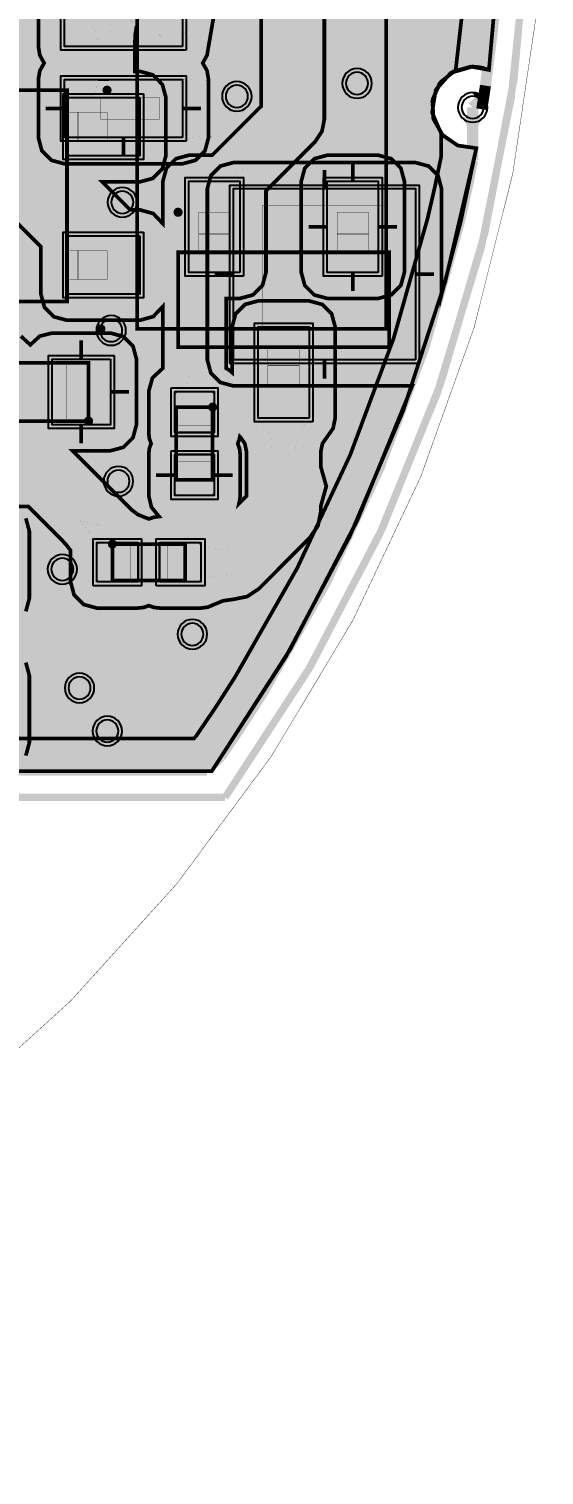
# Model space of a CAD drawing. Header units: millimetres. Extents: x -28.2 to 22.2, y -22.2 to 22.3.
# Drawn here: x 15.13 to 22.2, y -22.2 to -2.35 of the extents above; entities that cross this region are included whole.
import ezdxf

# ---------------------------------------------------------------- set-up
doc = ezdxf.new("R2010")
doc.units = ezdxf.units.MM
doc.header["$MEASUREMENT"] = 0
for name, color, linetype, true_color in [('Board-Outline-Layer', 7, 'Continuous', 0xff00ff), ('Bottom-Layer', 7, 'Continuous', 0x0000ff), ('Bottom-Paste-Mask-Layer', 7, 'Continuous', 0x800000), ('Bottom-Silkscreen-Layer', 7, 'Continuous', 0x66cc33), ('Bottom-Solder-Mask-Layer', 7, 'Continuous', 0xaa00ff), ('Component-Marking-Layer', 7, 'Continuous', 0x66ffcc), ('Component-Shape-Layer', 7, 'Continuous', 0x00cccc), ('Document-Layer', 7, 'Continuous', 0xffffff), ('GND', 7, 'Continuous', 0x999966), ('Hole-Layer', 7, 'Continuous', 0x222222), ('Multi-Layer', 7, 'Continuous', 0xc0c0c0), ('Pin-Floating-Layer', 7, 'Continuous', 0xff99ff), ('Pin-Soldering-Layer', 7, 'Continuous', 0xcc9999), ('POWER', 7, 'Continuous', 0x008000), ('Top-Layer', 7, 'Continuous', 0xff0000), ('Top-Paste-Mask-Layer', 7, 'Continuous', 0x808080), ('Top-Silkscreen-Layer', 7, 'Continuous', 0xffcc00), ('Top-Solder-Mask-Layer', 7, 'Continuous', 0x800080)]:
    doc.layers.add(name, color=color, linetype=linetype, true_color=true_color)

msp = doc.modelspace()

# ---------------------------------------------------------------- hatches: boundary and pattern name
at = {"layer": 'Bottom-Layer', "transparency": 33554610}
for points in [[(10.776, 13.728), (10.776, 13.917), (16.574, 13.917), (17.79, 12.324), (18.854, 10.626), (19.756, 8.837), (20.489, 6.972), (21.046, 5.047), (21.422, 3.079), (21.615, 1.085), (21.623, -0.919), (21.445, -2.914), (21.336, -2.88), (21.222, -2.868), (20.922, -2.955), (20.715, -3.189), (20.665, -3.498), (20.788, -3.785), (20.788, -4.109), (20.7, -4.532), (20.603, -4.952), (20.136, -6.6), (19.538, -8.204), (18.811, -9.755), (17.962, -11.242), (17.697, -11.656), (17.421, -12.063), (17.395, -12.09), (13.734, -12.09), (13.779, -12.046), (13.884, -11.888), (13.921, -11.703), (13.921, -8.909), (15.123, -8.909), (15.569, -9.355), (15.638, -9.43), (15.701, -9.511), (15.701, -9.943), (15.749, -10.122), (15.881, -10.253), (16.06, -10.301), (16.625, -10.301), (16.702, -10.293), (16.775, -10.268), (16.848, -10.293), (16.925, -10.301), (17.49, -10.301), (17.584, -10.289), (17.671, -10.252), (17.794, -10.201), (17.927, -10.183), (18.123, -10.144), (18.288, -10.034), (18.987, -9.335), (19.098, -9.169), (19.137, -8.974), (19.137, -8.897), (19.212, -8.63), (19.137, -8.364), (19.137, -8.15), (19.159, -8.043), (19.221, -7.954), (19.305, -7.835), (19.334, -7.693), (19.334, -6.443), (19.286, -6.264), (19.155, -6.133), (18.976, -6.085), (18.276, -6.085), (18.097, -6.133), (17.966, -6.264), (17.918, -6.443), (17.918, -7.068), (17.879, -7.035), (17.835, -7.009), (17.835, -6.051), (18.026, -6.051), (18.205, -6.003), (18.336, -5.872), (18.384, -5.693), (18.384, -4.576), (18.408, -4.55), (18.432, -4.526), (19.058, -3.9), (19.152, -3.759), (19.185, -3.593), (19.185, 6.248), (19.152, 6.415), (19.058, 6.555), (18.515, 7.098), (18.434, 7.338), (18.255, 7.518), (18.015, 7.601), (18.014, 7.601), (18.013, 7.601), (17.581, 8.032), (17.733, 8.28), (17.741, 8.57), (17.603, 8.825), (17.356, 8.977), (17.066, 8.986), (16.81, 8.849), (12.805, 8.849), (12.805, 9.199), (12.774, 9.343), (12.689, 9.462), (12.703, 9.492), (12.714, 9.522), (13.045, 9.523), (13.318, 9.71), (13.438, 10.019), (13.363, 10.341), (13.363, 12.273), (13.326, 12.459), (13.221, 12.616), (12.395, 13.443), (12.312, 13.51), (12.215, 13.556), (12.085, 13.682), (11.91, 13.728), (11.344, 13.728), (11.267, 13.719), (11.194, 13.695), (11.121, 13.719), (11.044, 13.728)], [(16.609, 1.535), (16.609, 2.275), (16.561, 2.454), (16.43, 2.585), (16.25, 2.633), (14.601, 2.633), (14.633, 2.808), (14.608, 2.984), (14.809, 2.984), (14.988, 3.032), (15.119, 3.163), (15.167, 3.342), (15.167, 3.882), (15.119, 4.061), (14.988, 4.192), (14.809, 4.24), (14.019, 4.24), (13.942, 4.232), (13.869, 4.207), (13.796, 4.232), (13.719, 4.24), (13.635, 4.24), (13.657, 4.309), (13.664, 4.381), (13.664, 4.859), (13.831, 4.912), (13.952, 5.038), (13.952, 5.017), (14, 4.837), (14.131, 4.706), (14.31, 4.658), (14.85, 4.658), (15.029, 4.706), (15.16, 4.837), (15.208, 5.017), (15.208, 5.807), (15.2, 5.883), (15.175, 5.957), (15.2, 6.03), (15.208, 6.107), (15.208, 6.897), (15.16, 7.076), (15.029, 7.207), (14.85, 7.255), (14.31, 7.255), (14.135, 7.209), (14.005, 7.084), (13.952, 6.911), (13.81, 6.895), (13.676, 6.842), (13.67, 6.843), (13.664, 6.843), (13.664, 7.321), (13.662, 7.365), (13.654, 7.408), (13.708, 7.562), (13.716, 7.726), (16.659, 7.726), (17.398, 6.987), (17.399, 6.985), (17.399, 6.984), (17.482, 6.744), (17.661, 6.566), (17.901, 6.484), (18.317, 6.068), (18.317, -3.413), (17.66, -4.069), (17.651, -4.077), (17.641, -4.085), (17.326, -4.085), (17.147, -4.133), (17.016, -4.264), (16.968, -4.443), (16.968, -5.026), (16.836, -4.886), (16.651, -4.835), (16.518, -4.835), (16.134, -4.451), (16.651, -4.451), (16.83, -4.403), (16.961, -4.272), (17.009, -4.093), (17.009, -3.293), (16.961, -3.114), (16.83, -2.982), (16.651, -2.934), (16.585, -2.934), (16.585, -2.504), (16.589, -2.425), (16.601, -2.348), (16.607, -2.312), (16.609, -2.275), (16.609, -1.535), (16.578, -1.39), (16.491, -1.27), (16.578, -1.15), (16.609, -1.005), (16.609, -0.266), (16.673, -0.331), (16.673, -0.686), (16.764, -1.024), (17.011, -1.271), (17.349, -1.361), (17.686, -1.271), (17.934, -1.024), (18.024, -0.686), (18.024, -0.051), (17.973, 0.208), (17.826, 0.427), (17.115, 1.138), (16.896, 1.285), (16.637, 1.336), (16.548, 1.336), (16.593, 1.431)], [(19.926, -6.051), (20.105, -6.003), (20.236, -5.872), (20.284, -5.693), (20.284, -4.443), (20.236, -4.264), (20.105, -4.133), (19.926, -4.085), (19.226, -4.085), (19.047, -4.133), (18.916, -4.264), (18.868, -4.443), (18.868, -5.693), (18.916, -5.872), (19.047, -6.003), (19.226, -6.051)], [(14.396, -6.018), (14.399, -5.978), (14.403, -5.936), (14.403, -5.893), (14.403, -5.797), (14.403, -5.793), (14.402, -5.789), (14.399, -5.672), (14.399, -5.614), (14.425, -5.483), (14.496, -5.37), (14.651, -5.238), (14.709, -5.043), (14.709, -4.757), (15.293, -5.341), (15.293, -5.993), (15.341, -6.172), (15.472, -6.303), (15.651, -6.351), (16.651, -6.351), (16.835, -6.3), (16.967, -6.162), (16.967, -7.009), (16.825, -7.141), (16.773, -7.327), (16.773, -7.893), (16.781, -7.97), (16.806, -8.043), (16.781, -8.116), (16.773, -8.193), (16.773, -8.758), (16.811, -8.918), (16.916, -9.045), (16.844, -9.054), (16.775, -9.078), (16.748, -9.066), (16.719, -9.057), (16.622, -9.016), (16.538, -8.952), (15.728, -8.142), (16.247, -8.142), (16.426, -8.094), (16.557, -7.963), (16.605, -7.784), (16.605, -6.884), (16.557, -6.705), (16.426, -6.574), (16.247, -6.526), (15.447, -6.526), (15.277, -6.569), (15.147, -6.688), (15.018, -6.569), (14.847, -6.526), (14.671, -6.526), (14.527, -6.51), (14.391, -6.462), (14.391, -6.162)], [(18.025, -7.948), (18.028, -7.951), (18.031, -7.954), (18.093, -8.043), (18.115, -8.15), (18.115, -8.763), (18.013, -8.865), (18.025, -8.812), (18.029, -8.758), (18.029, -8.193), (18.021, -8.116), (17.996, -8.043), (18.014, -7.996)]]:
    msp.add_hatch(color=256, dxfattribs=at).paths.add_polyline_path(points)
at = {"layer": 'Bottom-Layer'}
for points in [[(16.227, -2.504), (16.075, -2.504), (16.044, -2.376), (15.96, -2.275), (16.25, -2.275), (16.233, -2.389)], [(16.075, -3.064), (16.227, -3.064), (16.257, -3.192), (16.341, -3.293), (15.96, -3.293), (16.044, -3.192)], [(16.651, -3.293), (16.651, -4.093), (15.651, -4.093), (15.651, -3.293)], [(21.298, -3.706), (21.146, -3.706), (21.14, -3.666), (21.122, -3.63), (21.098, -3.596), (21.07, -3.564), (21.375, -3.564), (21.347, -3.596), (21.322, -3.63), (21.305, -3.666)], [(17.913, -4.322), (18.179, -4.272), (18.1, -4.355), (18.026, -4.443), (17.71, -4.443), (17.819, -4.395)], [(18.026, -5.693), (17.326, -5.693), (17.326, -4.443), (18.026, -4.443)], [(19.926, -5.693), (19.226, -5.693), (19.226, -4.443), (19.926, -4.443)], [(16.651, -5.193), (16.651, -5.993), (15.651, -5.993), (15.651, -5.193)], [(17.477, -5.921), (17.325, -5.921), (17.326, -5.807), (17.326, -5.693), (17.591, -5.693), (17.507, -5.794)], [(18.976, -7.693), (18.276, -7.693), (18.276, -6.443), (18.976, -6.443)], [(16.247, -6.884), (16.247, -7.784), (15.447, -7.784), (15.447, -6.884)], [(17.325, -7.099), (17.477, -7.099), (17.507, -7.226), (17.591, -7.327), (17.21, -7.327), (17.295, -7.226)], [(17.131, -7.327), (17.671, -7.327), (17.671, -7.893), (17.131, -7.893)], [(18.778, -8.15), (18.474, -8.15), (18.422, -7.901), (18.276, -7.693), (18.976, -7.693), (18.83, -7.901)], [(17.131, -8.193), (17.671, -8.193), (17.671, -8.758), (17.131, -8.758)], [(15.822, -9.102), (16.284, -9.205), (16.442, -9.326), (16.625, -9.403), (16.06, -9.403), (15.95, -9.245)], [(16.06, -9.943), (16.06, -9.403), (16.625, -9.403), (16.625, -9.943)], [(16.925, -9.943), (16.925, -9.403), (17.491, -9.403), (17.491, -9.943)], [(17.927, -9.52), (17.927, -9.825), (17.701, -9.855), (17.491, -9.943), (17.491, -9.403), (17.701, -9.49)]]:
    msp.add_hatch(color=256, dxfattribs=at).paths.add_polyline_path(points)
at = {"layer": 'Bottom-Paste-Mask-Layer'}
for points in [[(16.651, -3.293), (16.651, -4.093), (15.651, -4.093), (15.651, -3.293)], [(18.026, -5.693), (17.326, -5.693), (17.326, -4.443), (18.026, -4.443)], [(19.926, -5.693), (19.226, -5.693), (19.226, -4.443), (19.926, -4.443)], [(16.651, -5.193), (16.651, -5.993), (15.651, -5.993), (15.651, -5.193)], [(18.976, -7.693), (18.276, -7.693), (18.276, -6.443), (18.976, -6.443)], [(16.247, -6.884), (16.247, -7.784), (15.447, -7.784), (15.447, -6.884)], [(17.631, -7.908), (17.171, -7.908), (17.131, -7.868), (17.131, -7.367), (17.171, -7.327), (17.631, -7.327), (17.671, -7.367), (17.671, -7.868)], [(17.631, -7.908), (17.171, -7.908), (17.131, -7.868), (17.131, -7.367), (17.171, -7.327), (17.631, -7.327), (17.671, -7.367), (17.671, -7.868)], [(17.631, -8.178), (17.671, -8.218), (17.671, -8.718), (17.631, -8.758), (17.171, -8.758), (17.131, -8.718), (17.131, -8.218), (17.171, -8.178)], [(17.631, -8.178), (17.671, -8.218), (17.671, -8.718), (17.631, -8.758), (17.171, -8.758), (17.131, -8.718), (17.131, -8.218), (17.171, -8.178)], [(16.64, -9.443), (16.64, -9.903), (16.6, -9.943), (16.1, -9.943), (16.06, -9.903), (16.06, -9.443), (16.1, -9.403), (16.6, -9.403)], [(16.64, -9.443), (16.64, -9.903), (16.6, -9.943), (16.1, -9.943), (16.06, -9.903), (16.06, -9.443), (16.1, -9.403), (16.6, -9.403)], [(16.91, -9.443), (16.95, -9.403), (17.451, -9.403), (17.491, -9.443), (17.491, -9.903), (17.451, -9.943), (16.95, -9.943), (16.91, -9.903)], [(16.91, -9.443), (16.95, -9.403), (17.451, -9.403), (17.491, -9.443), (17.491, -9.903), (17.451, -9.943), (16.95, -9.943), (16.91, -9.903)]]:
    msp.add_hatch(color=256, dxfattribs=at).paths.add_polyline_path(points)
at = {"layer": 'Bottom-Solder-Mask-Layer'}
for points in [[(16.702, -3.242), (16.702, -4.143), (15.6, -4.143), (15.6, -3.242)], [(18.077, -5.744), (17.275, -5.744), (17.275, -4.392), (18.077, -4.392)], [(19.977, -5.744), (19.175, -5.744), (19.175, -4.392), (19.977, -4.392)], [(16.702, -5.142), (16.702, -6.043), (15.6, -6.043), (15.6, -5.142)], [(19.027, -7.744), (18.225, -7.744), (18.225, -6.392), (19.027, -6.392)], [(16.298, -6.833), (16.298, -7.835), (15.396, -7.835), (15.396, -6.833)], [(17.08, -7.276), (17.722, -7.276), (17.722, -7.944), (17.08, -7.944)], [(17.08, -8.142), (17.722, -8.142), (17.722, -8.809), (17.08, -8.809)], [(16.009, -9.994), (16.009, -9.352), (16.676, -9.352), (16.676, -9.994)], [(16.874, -9.994), (16.874, -9.352), (17.542, -9.352), (17.542, -9.994)]]:
    msp.add_hatch(color=256, dxfattribs=at).paths.add_polyline_path(points)
at = {"layer": 'Component-Marking-Layer'}
for points in [[(16.141, -3.193, 1), (16.261, -3.193, 1)], [(16.141, -3.193, 1), (16.261, -3.193, 1)], [(17.116, -4.868, 1), (17.236, -4.868, 1)], [(17.116, -4.868, 1), (17.236, -4.868, 1)], [(16.056, -6.469, 1), (16.176, -6.469, 1)], [(16.056, -6.469, 1), (16.176, -6.469, 1)], [(17.591, -7.543, 1), (17.711, -7.543, 1)], [(17.591, -7.543, 1), (17.711, -7.543, 1)], [(15.887, -7.734, 1), (16.007, -7.734, 1)], [(15.887, -7.734, 1), (16.007, -7.734, 1)], [(16.215, -9.423, 1), (16.335, -9.423, 1)], [(16.215, -9.423, 1), (16.335, -9.423, 1)]]:
    msp.add_hatch(color=256, dxfattribs=at).paths.add_polyline_path(points)
at = {"layer": 'GND', "transparency": 33554610}
msp.add_hatch(color=256, dxfattribs=at).paths.add_polyline_path([(-16.573, 13.917), (-0.626, 13.917), (-0.626, 7.739), (-0.576, 7.556), (-0.439, 7.425), (0.98, 6.652), (1.063, 6.619), (1.151, 6.608), (4.831, 6.608), (4.965, 6.326), (5.229, 6.16), (5.541, 6.16), (5.805, 6.326), (5.939, 6.608), (6.85, 6.608), (6.987, 6.636), (7.104, 6.713), (8.077, 7.687), (10.074, 7.687), (10.094, 7.687), (10.114, 7.689), (10.309, 7.429), (10.615, 7.32), (10.931, 7.4), (11.149, 7.641), (11.197, 7.962), (11.059, 8.256), (11.147, 8.494), (11.123, 8.746), (10.99, 8.961), (10.776, 9.097), (10.776, 10.221), (11.002, 10.227), (11.208, 10.322), (11.478, 10.252), (11.748, 10.32), (11.952, 10.51), (12.04, 10.774), (12.315, 10.685), (12.598, 10.744), (12.814, 10.937), (12.905, 11.212), (12.847, 11.496), (12.655, 11.713), (12.381, 11.806), (12.097, 11.749), (11.879, 11.558), (11.785, 11.285), (11.575, 11.367), (11.35, 11.36), (11.146, 11.265), (10.966, 11.327), (10.776, 11.326), (10.776, 13.917), (16.574, 13.917), (17.79, 12.324), (18.854, 10.626), (19.756, 8.837), (20.488, 6.972), (21.045, 5.047), (21.422, 3.08), (21.615, 1.085), (21.623, -0.918), (21.445, -2.914), (21.196, -2.869), (20.953, -2.937), (20.764, -3.106), (20.668, -3.34), (20.685, -3.592), (20.811, -3.812), (21.021, -3.953), (21.272, -3.989), (20.847, -5.813), (20.267, -7.593), (19.534, -9.316), (18.656, -10.97), (17.638, -12.542), (-17.637, -12.542), (-18.737, -10.83), (-19.671, -9.023), (-20.431, -7.136), (-21.011, -5.186), (-21.405, -3.19), (-21.61, -1.165), (-21.624, 0.869), (-21.447, 2.896), (-21.08, 4.897), (-20.527, 6.855), (-19.793, 8.752), (-18.883, 10.572), (-17.807, 12.299)])
at = {"layer": 'Pin-Floating-Layer'}
for points in [[(15.641, -3.493), (15.811, -3.493), (15.811, -3.893), (15.641, -3.893)], [(15.641, -3.493), (15.811, -3.493), (15.811, -3.893), (15.641, -3.893)], [(17.461, -5.428), (17.461, -5.158), (17.891, -5.158), (17.891, -5.428)], [(17.461, -5.428), (17.461, -5.158), (17.891, -5.158), (17.891, -5.428)], [(19.361, -5.428), (19.361, -5.158), (19.791, -5.158), (19.791, -5.428)], [(19.361, -5.428), (19.361, -5.158), (19.791, -5.158), (19.791, -5.428)], [(15.641, -5.393), (15.811, -5.393), (15.811, -5.793), (15.641, -5.793)], [(15.641, -5.393), (15.811, -5.393), (15.811, -5.793), (15.641, -5.793)], [(18.411, -6.978), (18.411, -6.708), (18.841, -6.708), (18.841, -6.978)], [(18.411, -6.978), (18.411, -6.708), (18.841, -6.708), (18.841, -6.978)]]:
    msp.add_hatch(color=256, dxfattribs=at).paths.add_polyline_path(points)
at = {"layer": 'Pin-Soldering-Layer'}
for points in [[(16.116, -3.594), (16.116, -3.294), (16.916, -3.294), (16.916, -3.594)], [(16.116, -3.594), (16.116, -3.294), (16.916, -3.294), (16.916, -3.594)], [(15.801, -3.493), (16.201, -3.493), (16.201, -3.893), (15.801, -3.893)], [(15.801, -3.493), (16.201, -3.493), (16.201, -3.893), (15.801, -3.893)], [(17.461, -5.168), (17.461, -4.868), (17.891, -4.868), (17.891, -5.168)], [(17.461, -5.168), (17.461, -4.868), (17.891, -4.868), (17.891, -5.168)], [(18.336, -6.469), (18.336, -4.769), (20.036, -4.769), (20.036, -6.469)], [(18.336, -6.469), (18.336, -4.769), (20.036, -4.769), (20.036, -6.469)], [(19.361, -5.168), (19.361, -4.868), (19.791, -4.868), (19.791, -5.168)], [(19.361, -5.168), (19.361, -4.868), (19.791, -4.868), (19.791, -5.168)], [(15.801, -5.393), (16.201, -5.393), (16.201, -5.793), (15.801, -5.793)], [(15.801, -5.393), (16.201, -5.393), (16.201, -5.793), (15.801, -5.793)], [(15.947, -7.734), (15.647, -7.734), (15.647, -6.934), (15.947, -6.934)], [(15.947, -7.734), (15.647, -7.734), (15.647, -6.934), (15.947, -6.934)], [(18.411, -7.268), (18.411, -6.968), (18.841, -6.968), (18.841, -7.268)], [(18.411, -7.268), (18.411, -6.968), (18.841, -6.968), (18.841, -7.268)], [(17.151, -7.794), (17.151, -7.544), (17.651, -7.544), (17.651, -7.794)], [(17.151, -7.794), (17.151, -7.544), (17.651, -7.544), (17.651, -7.794)], [(17.651, -8.294), (17.651, -8.544), (17.151, -8.544), (17.151, -8.294)], [(17.651, -8.294), (17.651, -8.544), (17.151, -8.544), (17.151, -8.294)], [(16.526, -9.923), (16.276, -9.923), (16.276, -9.423), (16.526, -9.423)], [(16.526, -9.923), (16.276, -9.923), (16.276, -9.423), (16.526, -9.423)], [(17.027, -9.423), (17.277, -9.423), (17.277, -9.923), (17.027, -9.923)], [(17.027, -9.423), (17.277, -9.423), (17.277, -9.923), (17.027, -9.923)]]:
    msp.add_hatch(color=256, dxfattribs=at).paths.add_polyline_path(points)
at = {"layer": 'POWER', "transparency": 33554610}
msp.add_hatch(color=256, dxfattribs=at).paths.add_polyline_path([(14.62, 11.946), (12.649, 13.917), (16.574, 13.917), (17.79, 12.324), (18.854, 10.626), (19.756, 8.837), (20.488, 6.972), (21.045, 5.047), (21.422, 3.08), (21.615, 1.085), (21.623, -0.918), (21.445, -2.914), (21.196, -2.869), (20.953, -2.937), (20.764, -3.106), (20.668, -3.34), (20.685, -3.592), (20.811, -3.812), (21.021, -3.953), (21.272, -3.989), (20.847, -5.813), (20.267, -7.593), (19.534, -9.316), (18.656, -10.97), (17.638, -12.542), (8.393, -12.542), (10.36, -10.575), (10.454, -10.434), (10.487, -10.268), (10.487, -8.897), (10.539, -8.821), (10.579, -8.738), (10.678, -8.638), (10.855, -8.897), (11.143, -9.022), (11.28, -9.294), (11.539, -9.454), (11.843, -9.456), (12.104, -9.298), (12.244, -9.028), (12.222, -8.724), (12.044, -8.476), (11.764, -8.358), (11.633, -8.093), (11.386, -7.931), (13.292, -6.024), (13.432, -6.295), (13.693, -6.453), (13.997, -6.451), (14.256, -6.29), (14.393, -6.018), (14.368, -5.715), (14.187, -5.469), (13.905, -5.354), (13.933, -5.26), (13.943, -5.162), (13.943, -3.683), (14.069, -3.475), (14.113, -3.235), (14.113, -0.96), (14.175, -0.705), (14.144, -0.444), (14.024, -0.211), (14.024, 1.345), (14.62, 1.941), (14.78, 2.181), (14.837, 2.464), (14.837, 10.291), (15.569, 10.291), (15.939, 10.39), (16.209, 10.661), (16.308, 11.03), (16.209, 11.4), (15.939, 11.671), (15.569, 11.77), (14.75, 11.77), (14.692, 11.863)])
at = {"layer": 'Top-Layer', "transparency": 33554610}
for points in [[(17.936, -7.252), (20.391, -7.252), (19.637, -9.098), (18.717, -10.866), (17.638, -12.542), (9.07, -12.542), (9.083, -12.529), (9.106, -12.509), (9.131, -12.493), (9.178, -12.503), (9.226, -12.506), (9.426, -12.506), (9.476, -12.502), (9.526, -12.492), (9.575, -12.502), (9.626, -12.506), (9.826, -12.506), (9.876, -12.502), (9.926, -12.492), (9.975, -12.502), (10.026, -12.506), (10.226, -12.506), (10.276, -12.502), (10.326, -12.492), (10.375, -12.502), (10.426, -12.506), (10.626, -12.506), (10.676, -12.502), (10.726, -12.492), (10.775, -12.502), (10.826, -12.506), (11.026, -12.506), (11.076, -12.502), (11.126, -12.492), (11.175, -12.502), (11.226, -12.506), (11.426, -12.506), (11.476, -12.502), (11.526, -12.492), (11.575, -12.502), (11.626, -12.506), (11.826, -12.506), (11.876, -12.502), (11.926, -12.492), (11.975, -12.502), (12.026, -12.506), (12.226, -12.506), (12.276, -12.502), (12.326, -12.492), (12.375, -12.502), (12.426, -12.506), (12.626, -12.506), (12.676, -12.502), (12.726, -12.492), (12.775, -12.502), (12.826, -12.506), (13.026, -12.506), (13.076, -12.502), (13.126, -12.492), (13.175, -12.502), (13.226, -12.506), (13.426, -12.506), (13.545, -12.485), (13.651, -12.426), (13.756, -12.485), (13.876, -12.506), (14.776, -12.506), (14.955, -12.458), (15.086, -12.327), (15.134, -12.148), (15.134, -11.228), (15.086, -11.049), (14.955, -10.918), (14.776, -10.87), (13.876, -10.87), (13.804, -10.877), (13.736, -10.898), (13.693, -10.811), (13.633, -10.735), (13.004, -10.106), (13.026, -10.106), (13.076, -10.102), (13.126, -10.092), (13.175, -10.102), (13.226, -10.106), (13.426, -10.106), (13.472, -10.103), (13.517, -10.094), (13.517, -10.168), (13.565, -10.347), (13.697, -10.478), (13.876, -10.526), (14.776, -10.526), (14.955, -10.478), (15.086, -10.347), (15.134, -10.168), (15.134, -9.248), (15.086, -9.069), (14.955, -8.938), (14.776, -8.89), (14.254, -8.89), (14.327, -8.751), (14.352, -8.597), (14.352, -6.145), (14.401, -5.859), (14.3, -5.587), (14.077, -5.402), (13.791, -5.352), (13.519, -5.453), (13.333, -5.675), (13.283, -5.961), (13.382, -6.233), (13.382, -7.863), (13.12, -7.915), (12.912, -8.082), (12.805, -8.327), (12.6, -8.531), (12.57, -8.565), (12.542, -8.602), (12.499, -8.504), (12.433, -8.419), (10.014, -6), (10.762, -5.253), (10.783, -5.253), (11.071, -5.376), (11.379, -5.326), (11.613, -5.119), (11.7, -4.818), (11.613, -4.518), (11.379, -4.311), (11.071, -4.261), (10.783, -4.384), (10.582, -4.384), (10.415, -4.417), (10.275, -4.511), (9.22, -5.566), (7.715, -5.566), (7.554, -5.597), (7.416, -5.686), (7.502, -5.529), (7.535, -5.352), (7.722, -5.223), (7.794, -5.008), (7.794, -3.75), (7.892, -3.799), (8.001, -3.816), (9.501, -3.816), (9.68, -3.768), (9.811, -3.637), (9.859, -3.458), (9.859, -3.119), (10.011, -3.111), (10.156, -3.062), (10.368, -3.225), (10.631, -3.271), (10.886, -3.19), (11.074, -3.001), (11.288, -3.176), (11.559, -3.228), (11.822, -3.144), (12.014, -2.945), (12.087, -2.679), (12.024, -2.41), (11.841, -2.203), (11.581, -2.109), (11.56, -2.088), (11.56, 0.485), (12.959, 1.884), (18.778, 1.884), (18.944, 1.917), (19.085, 2.011), (19.717, 2.643), (19.742, 2.644), (19.815, 2.641), (19.899, 2.633), (20.296, 2.626), (20.67, 2.759), (20.975, 3.013), (20.986, 2.934), (20.997, 2.855), (21.065, 2.301), (21.118, 1.744), (21.185, 0.457), (21.174, -0.832), (21.107, -1.878), (20.988, -2.919), (20.784, -3.079), (20.673, -3.314), (20.68, -3.573), (20.802, -3.802), (21.015, -3.951), (21.272, -3.989), (21.057, -5), (20.794, -6), (20.794, -4.544), (20.746, -4.365), (20.615, -4.234), (20.436, -4.186), (17.936, -4.186), (17.757, -4.234), (17.626, -4.365), (17.578, -4.544), (17.578, -6.894), (17.626, -7.073), (17.757, -7.204)], [(15.258, -2.595), (15.278, -2.714), (15.337, -2.82), (15.278, -2.925), (15.258, -3.044), (15.258, -3.844), (15.306, -4.024), (15.437, -4.155), (15.616, -4.203), (17.236, -4.203), (17.415, -4.155), (17.546, -4.024), (17.594, -3.844), (17.594, -3.044), (17.574, -2.925), (17.515, -2.82), (17.574, -2.714), (17.594, -2.595), (17.669, -2.162), (17.885, -1.78), (17.996, -1.628), (18.065, -1.453), (20.436, -1.453), (20.615, -1.405), (20.746, -1.274), (20.794, -1.094), (20.794, 1.256), (20.746, 1.435), (20.615, 1.566), (20.436, 1.614), (17.936, 1.614), (17.757, 1.566), (17.626, 1.435), (17.578, 1.256), (17.578, 0.017), (17.234, 0.044), (16.914, -0.088), (16.69, -0.35), (16.61, -0.686), (16.61, -0.966), (16.507, -1.068), (16.098, -1.341), (15.616, -1.436), (15.437, -1.484), (15.306, -1.615), (15.258, -1.795)]]:
    msp.add_hatch(color=256, dxfattribs=at).paths.add_polyline_path(points)
at = {"layer": 'Top-Layer'}
for points in [[(16.76, -1.322), (17.618, -1.541), (17.334, -2.034), (17.236, -2.595), (15.616, -1.795), (16.034, -1.74), (16.424, -1.578)], [(17.236, -2.595), (15.616, -2.595), (15.616, -1.795), (17.236, -1.795)], [(17.236, -3.844), (15.616, -3.844), (15.616, -3.044), (17.236, -3.044)], [(17.816, -3.063), (17.816, -3.825), (17.526, -3.83), (17.236, -3.844), (17.236, -3.044), (17.526, -3.059)], [(21.321, -3.223), (21.429, -3.331), (21.423, -3.34), (21.42, -3.353), (21.42, -3.383), (21.425, -3.442), (21.21, -3.227), (21.268, -3.232), (21.299, -3.232), (21.312, -3.229)], [(20.436, -6.894), (17.936, -6.894), (17.936, -4.544), (20.436, -4.544)]]:
    msp.add_hatch(color=256, dxfattribs=at).paths.add_polyline_path(points)
at = {"layer": 'Top-Paste-Mask-Layer'}
for points in [[(17.236, -2.595), (15.616, -2.595), (15.616, -1.795), (17.236, -1.795)], [(17.236, -3.844), (15.616, -3.844), (15.616, -3.044), (17.236, -3.044)], [(20.436, -6.894), (17.936, -6.894), (17.936, -4.544), (20.436, -4.544)]]:
    msp.add_hatch(color=256, dxfattribs=at).paths.add_polyline_path(points)
at = {"layer": 'Top-Solder-Mask-Layer'}
for points in [[(17.286, -2.645), (15.566, -2.645), (15.566, -1.745), (17.286, -1.745)], [(17.286, -3.894), (15.566, -3.894), (15.566, -2.994), (17.286, -2.994)], [(20.486, -6.944), (17.886, -6.944), (17.886, -4.494), (20.486, -4.494)]]:
    msp.add_hatch(color=256, dxfattribs=at).paths.add_polyline_path(points)

# ---------------------------------------------------------------- linework, layer by layer
at = {"layer": 'Board-Outline-Layer', "const_width": 0.1}
msp.add_lwpolyline([(17.822, -12.9, 0.346), (16.74, 14.275)], format="xyb", dxfattribs=at)
msp.add_lwpolyline([(-17.821, -12.9), (17.822, -12.9)], dxfattribs=at)
at = {"layer": 'Bottom-Layer'}
for points, const_width in [([(-22.199, 0, 1), (22.2, 0), (22.2, 0, 1), (-22.199, 0)], 0.00508), ([(21.026, -5.054, 0.011), (21.222, -4.152)], 0.152), ([(18.33, -11.472, 0.081), (21.026, -5.054)], 0.152), ([(17.756, -12.343, 0.012), (18.33, -11.472)], 0.152)]:
    msp.add_lwpolyline(points, format="xyb", dxfattribs=dict(at, const_width=const_width))
for points, const_width in [([(13.921, -8.909), (15.123, -8.909), (15.569, -9.355), (15.638, -9.43), (15.701, -9.511), (15.701, -9.943), (15.749, -10.122), (15.881, -10.253), (16.06, -10.301), (16.625, -10.301), (16.702, -10.293), (16.775, -10.268), (16.848, -10.293), (16.925, -10.301), (17.49, -10.301), (17.584, -10.289), (17.671, -10.252), (17.794, -10.201), (17.927, -10.183), (18.123, -10.144), (18.288, -10.034), (18.987, -9.335), (19.098, -9.169), (19.137, -8.974), (19.137, -8.897), (19.212, -8.63), (19.137, -8.364), (19.137, -8.15), (19.159, -8.043), (19.221, -7.954), (19.305, -7.835), (19.334, -7.693), (19.334, -6.443), (19.286, -6.264), (19.155, -6.133), (18.976, -6.085), (18.276, -6.085), (18.097, -6.133), (17.966, -6.264), (17.918, -6.443), (17.918, -7.068), (17.879, -7.035), (17.835, -7.009), (17.835, -6.051), (18.026, -6.051), (18.205, -6.003), (18.336, -5.872), (18.384, -5.693), (18.384, -4.576), (18.408, -4.55), (18.432, -4.526), (19.058, -3.9), (19.152, -3.759), (19.185, -3.593), (19.185, 6.248)], 0.0508), ([(18.751, 6.248), (18.751, -3.593)], 0.152), ([(18.317, 6.068), (18.317, -3.413), (17.66, -4.069), (17.651, -4.077), (17.641, -4.085), (17.326, -4.085), (17.147, -4.133), (17.016, -4.264), (16.968, -4.443), (16.968, -5.026), (16.836, -4.886), (16.651, -4.835), (16.518, -4.835), (16.134, -4.451), (16.651, -4.451), (16.83, -4.403), (16.961, -4.272), (17.009, -4.093), (17.009, -3.293), (16.961, -3.114), (16.83, -2.982), (16.651, -2.934), (16.585, -2.934), (16.585, -2.504), (16.589, -2.425), (16.601, -2.348), (16.607, -2.312)], 0.0508), ([(18.085, -3.175), (18.085, 0.254)], 0.635), ([(21.623, -0.919), (21.445, -2.914), (21.336, -2.88), (21.222, -2.868), (20.922, -2.955), (20.715, -3.189), (20.665, -3.498), (20.788, -3.785), (20.788, -4.109), (20.7, -4.532), (20.603, -4.952), (20.136, -6.6), (19.538, -8.204), (18.811, -9.755), (17.962, -11.242), (17.697, -11.656), (17.421, -12.063), (17.395, -12.09), (13.734, -12.09)], 0.0508), ([(16.151, -2.15), (16.151, -3.693)], 0.152), ([(17.984, -3.277), (18.085, -3.175)], 0.635), ([(14.058, -3.24), (16.151, -5.333)], 0.508), ([(21.222, -3.429), (21.222, -4.152)], 0.152), ([(18.751, -3.593), (17.676, -4.668)], 0.152), ([(19.576, -4.445), (19.576, -4.186)], 0.0508), ([(14.709, -4.757), (15.293, -5.341), (15.293, -5.993), (15.341, -6.172), (15.472, -6.303), (15.651, -6.351), (16.651, -6.351), (16.835, -6.3), (16.967, -6.162), (16.967, -7.009), (16.825, -7.141), (16.773, -7.327), (16.773, -7.893), (16.781, -7.97), (16.806, -8.043), (16.781, -8.116), (16.773, -8.193), (16.773, -8.758), (16.811, -8.918), (16.916, -9.045), (16.844, -9.054), (16.775, -9.078), (16.748, -9.066), (16.719, -9.057), (16.622, -9.016), (16.538, -8.952), (15.728, -8.142), (16.247, -8.142), (16.426, -8.094), (16.557, -7.963), (16.605, -7.784), (16.605, -6.884), (16.557, -6.705), (16.426, -6.574), (16.247, -6.526), (15.447, -6.526), (15.277, -6.569), (15.147, -6.688), (15.018, -6.569)], 0.0508), ([(17.676, -4.668), (17.676, -5.068)], 0.152), ([(16.151, -5.333), (16.151, -5.593)], 0.508), ([(17.676, -5.068), (17.401, -5.343)], 0.152), ([(19.228, -5.068), (18.969, -5.068)], 0.0508), ([(19.923, -5.068), (20.182, -5.068)], 0.0508), ([(17.401, -5.343), (17.401, -7.61)], 0.152), ([(19.576, -5.69), (19.576, -5.949)], 0.0508), ([(15.847, -6.886), (15.847, -6.627)], 0.0508), ([(18.626, -7.068), (18.626, -8.555)], 0.305), ([(16.245, -7.334), (16.504, -7.334)], 0.0508), ([(15.847, -7.781), (15.847, -8.04)], 0.0508), ([(13.357, -8.424), (15.324, -8.424)], 0.254), ([(15.324, -8.424), (16.342, -9.442)], 0.254), ([(17.133, -8.476), (16.874, -8.476)], 0.0508), ([(17.668, -8.476), (17.927, -8.476)], 0.0508), ([(18.626, -8.555), (18.701, -8.63)], 0.305), ([(18.626, -8.555), (18.626, -8.974)], 0.305), ([(18.626, -8.974), (17.927, -9.673)], 0.305), ([(16.342, -9.442), (16.342, -9.673)], 0.254), ([(17.927, -9.673), (17.208, -9.673)], 0.305), ([(17.756, -12.343), (17.575, -12.524)], 0.152), ([(17.575, -12.524), (-11.092, -12.524)], 0.152)]:
    msp.add_lwpolyline(points, dxfattribs=dict(at, const_width=const_width))
for points, const_width in [([(16.227, -2.504), (16.075, -2.504), (16.044, -2.376), (15.96, -2.275), (16.25, -2.275), (16.233, -2.389)], 0.000254), ([(16.075, -3.064), (16.227, -3.064), (16.257, -3.192), (16.341, -3.293), (15.96, -3.293), (16.044, -3.192)], 0.000254), ([(21.298, -3.706), (21.146, -3.706), (21.14, -3.666), (21.122, -3.63), (21.098, -3.596), (21.07, -3.564), (21.375, -3.564), (21.347, -3.596), (21.322, -3.63), (21.305, -3.666)], 0.000254), ([(19.926, -6.051), (20.105, -6.003), (20.236, -5.872), (20.284, -5.693), (20.284, -4.443), (20.236, -4.264), (20.105, -4.133), (19.926, -4.085), (19.226, -4.085), (19.047, -4.133), (18.916, -4.264), (18.868, -4.443), (18.868, -5.693), (18.916, -5.872), (19.047, -6.003), (19.226, -6.051)], 0.0508), ([(17.913, -4.322), (18.179, -4.272), (18.1, -4.355), (18.026, -4.443), (17.71, -4.443), (17.819, -4.395)], 0.000254), ([(17.477, -5.921), (17.325, -5.921), (17.326, -5.807), (17.326, -5.693), (17.591, -5.693), (17.507, -5.794)], 0.000254), ([(17.325, -7.099), (17.477, -7.099), (17.507, -7.226), (17.591, -7.327), (17.21, -7.327), (17.295, -7.226)], 0.000254), ([(18.778, -8.15), (18.474, -8.15), (18.422, -7.901), (18.276, -7.693), (18.976, -7.693), (18.83, -7.901)], 0.000254), ([(18.025, -7.948), (18.028, -7.951), (18.031, -7.954), (18.093, -8.043), (18.115, -8.15), (18.115, -8.763), (18.013, -8.865), (18.025, -8.812), (18.029, -8.758), (18.029, -8.193), (18.021, -8.116), (17.996, -8.043), (18.014, -7.996)], 0.0508), ([(15.822, -9.102), (16.284, -9.205), (16.442, -9.326), (16.625, -9.403), (16.06, -9.403), (15.95, -9.245)], 0.000254), ([(17.927, -9.52), (17.927, -9.825), (17.701, -9.855), (17.491, -9.943), (17.491, -9.403), (17.701, -9.49)], 0.000254)]:
    msp.add_lwpolyline(points, close=True, dxfattribs=dict(at, const_width=const_width))
for points in [[(16.651, -3.293), (16.651, -4.093), (15.651, -4.093), (15.651, -3.293)], [(18.026, -5.693), (17.326, -5.693), (17.326, -4.443), (18.026, -4.443)], [(19.926, -5.693), (19.226, -5.693), (19.226, -4.443), (19.926, -4.443)], [(16.651, -5.193), (16.651, -5.993), (15.651, -5.993), (15.651, -5.193)], [(18.976, -7.693), (18.276, -7.693), (18.276, -6.443), (18.976, -6.443)], [(16.247, -6.884), (16.247, -7.784), (15.447, -7.784), (15.447, -6.884)], [(17.131, -7.327), (17.671, -7.327), (17.671, -7.893), (17.131, -7.893)], [(17.131, -8.193), (17.671, -8.193), (17.671, -8.758), (17.131, -8.758)], [(16.06, -9.943), (16.06, -9.403), (16.625, -9.403), (16.625, -9.943)], [(16.925, -9.943), (16.925, -9.403), (17.491, -9.403), (17.491, -9.943)]]:
    msp.add_lwpolyline(points, close=True, dxfattribs=at)
at = {"layer": 'Bottom-Paste-Mask-Layer'}
for points in [[(16.651, -3.293), (16.651, -4.093), (15.651, -4.093), (15.651, -3.293)], [(18.026, -5.693), (17.326, -5.693), (17.326, -4.443), (18.026, -4.443)], [(19.926, -5.693), (19.226, -5.693), (19.226, -4.443), (19.926, -4.443)], [(16.651, -5.193), (16.651, -5.993), (15.651, -5.993), (15.651, -5.193)], [(18.976, -7.693), (18.276, -7.693), (18.276, -6.443), (18.976, -6.443)], [(16.247, -6.884), (16.247, -7.784), (15.447, -7.784), (15.447, -6.884)]]:
    msp.add_lwpolyline(points, close=True, dxfattribs=at)
at = {"layer": 'Bottom-Paste-Mask-Layer', "const_width": 0.00508}
for points in [[(17.631, -7.908), (17.171, -7.908), (17.131, -7.868), (17.131, -7.367), (17.171, -7.327), (17.631, -7.327), (17.671, -7.367), (17.671, -7.868)], [(17.631, -7.908), (17.171, -7.908), (17.131, -7.868), (17.131, -7.367), (17.171, -7.327), (17.631, -7.327), (17.671, -7.367), (17.671, -7.868)], [(17.631, -8.178), (17.671, -8.218), (17.671, -8.718), (17.631, -8.758), (17.171, -8.758), (17.131, -8.718), (17.131, -8.218), (17.171, -8.178)], [(17.631, -8.178), (17.671, -8.218), (17.671, -8.718), (17.631, -8.758), (17.171, -8.758), (17.131, -8.718), (17.131, -8.218), (17.171, -8.178)], [(16.64, -9.443), (16.64, -9.903), (16.6, -9.943), (16.1, -9.943), (16.06, -9.903), (16.06, -9.443), (16.1, -9.403), (16.6, -9.403)], [(16.64, -9.443), (16.64, -9.903), (16.6, -9.943), (16.1, -9.943), (16.06, -9.903), (16.06, -9.443), (16.1, -9.403), (16.6, -9.403)], [(16.91, -9.443), (16.95, -9.403), (17.451, -9.403), (17.491, -9.443), (17.491, -9.903), (17.451, -9.943), (16.95, -9.943), (16.91, -9.903)], [(16.91, -9.443), (16.95, -9.403), (17.451, -9.403), (17.491, -9.443), (17.491, -9.903), (17.451, -9.943), (16.95, -9.943), (16.91, -9.903)]]:
    msp.add_lwpolyline(points, close=True, dxfattribs=at)
at = {"layer": 'Bottom-Silkscreen-Layer'}
for points, const_width in [([(14.301, -3.143), (15.301, -3.143)], 0.254), ([(14.301, -3.143), (15.301, -3.143)], 0.254), ([(15.701, -4.329), (15.701, -4.957)], 0.254), ([(15.701, -4.329), (15.701, -4.957)], 0.254), ([(17.1, -5.341), (17.1, -6.794)], 0.152), ([(17.1, -5.341), (17.1, -6.794)], 0.152), ([(19.081, -5.341), (18.171, -5.341)], 0.152), ([(19.081, -5.341), (18.171, -5.341)], 0.152), ([(20.152, -5.341), (20.152, -6.794)], 0.152), ([(20.152, -5.341), (20.152, -6.794)], 0.152), ([(14.301, -6.143), (15.301, -6.143)], 0.254), ([(14.301, -6.143), (15.301, -6.143)], 0.254), ([(15.443, -6.618), (16.243, -6.618)], 0.254), ([(15.443, -6.618), (16.243, -6.618)], 0.254), ([(17.1, -6.794), (18.131, -6.794)], 0.152), ([(17.1, -6.794), (18.131, -6.794)], 0.152), ([(20.152, -6.794), (19.121, -6.794)], 0.152), ([(20.152, -6.794), (19.121, -6.794)], 0.152), ([(16.553, -6.928), (16.553, -7.728)], 0.254), ([(16.553, -6.928), (16.553, -7.728)], 0.254), ([(17.9, -7.099), (16.902, -7.099)], 0.152), ([(16.902, -7.099), (16.902, -7.817)], 0.152), ([(17.9, -7.099), (16.902, -7.099)], 0.152), ([(16.902, -7.099), (16.902, -7.817)], 0.152), ([(17.9, -7.817), (17.9, -7.099)], 0.152), ([(17.9, -7.817), (17.9, -7.099)], 0.152), ([(15.443, -8.038), (16.243, -8.038)], 0.254), ([(15.443, -8.038), (16.243, -8.038)], 0.254), ([(16.902, -8.987), (16.902, -8.269)], 0.152), ([(16.902, -8.987), (16.902, -8.269)], 0.152), ([(17.9, -8.269), (17.9, -8.987)], 0.152), ([(17.9, -8.269), (17.9, -8.987)], 0.152), ([(17.9, -8.987), (16.902, -8.987)], 0.152), ([(17.9, -8.987), (16.902, -8.987)], 0.152), ([(16.549, -9.174), (15.831, -9.174)], 0.152), ([(15.831, -9.174), (15.831, -10.171)], 0.152), ([(16.549, -9.174), (15.831, -9.174)], 0.152), ([(15.831, -9.174), (15.831, -10.171)], 0.152), ([(17.001, -9.174), (17.719, -9.174)], 0.152), ([(17.001, -9.174), (17.719, -9.174)], 0.152), ([(17.719, -9.174), (17.719, -10.171)], 0.152), ([(17.719, -9.174), (17.719, -10.171)], 0.152), ([(15.831, -10.171), (16.549, -10.171)], 0.152), ([(15.831, -10.171), (16.549, -10.171)], 0.152), ([(17.719, -10.171), (17.001, -10.171)], 0.152), ([(17.719, -10.171), (17.001, -10.171)], 0.152)]:
    msp.add_lwpolyline(points, dxfattribs=dict(at, const_width=const_width))
at = {"layer": 'Bottom-Silkscreen-Layer', "const_width": 0.254}
for points in [[(16.553, -6.928, 0.414), (16.243, -6.618)], [(16.553, -6.928, 0.414), (16.243, -6.618)], [(16.243, -8.038, 0.414), (16.553, -7.728)], [(16.243, -8.038, 0.414), (16.553, -7.728)]]:
    msp.add_lwpolyline(points, format="xyb", dxfattribs=at)
at = {"layer": 'Bottom-Solder-Mask-Layer'}
for points in [[(16.702, -3.242), (16.702, -4.143), (15.6, -4.143), (15.6, -3.242)], [(18.077, -5.744), (17.275, -5.744), (17.275, -4.392), (18.077, -4.392)], [(19.977, -5.744), (19.175, -5.744), (19.175, -4.392), (19.977, -4.392)], [(16.702, -5.142), (16.702, -6.043), (15.6, -6.043), (15.6, -5.142)], [(19.027, -7.744), (18.225, -7.744), (18.225, -6.392), (19.027, -6.392)], [(16.298, -6.833), (16.298, -7.835), (15.396, -7.835), (15.396, -6.833)], [(17.08, -7.276), (17.722, -7.276), (17.722, -7.944), (17.08, -7.944)], [(17.08, -8.142), (17.722, -8.142), (17.722, -8.809), (17.08, -8.809)], [(16.009, -9.994), (16.009, -9.352), (16.676, -9.352), (16.676, -9.994)], [(16.874, -9.994), (16.874, -9.352), (17.542, -9.352), (17.542, -9.994)]]:
    msp.add_lwpolyline(points, close=True, dxfattribs=at)
at = {"layer": 'Component-Marking-Layer', "const_width": 0.00508}
for points in [[(16.141, -3.193, 1), (16.261, -3.193), (16.261, -3.193, 1), (16.141, -3.193)], [(16.141, -3.193, 1), (16.261, -3.193), (16.261, -3.193, 1), (16.141, -3.193)], [(17.116, -4.868, 1), (17.236, -4.868), (17.236, -4.868, 1), (17.116, -4.868)], [(17.116, -4.868, 1), (17.236, -4.868), (17.236, -4.868, 1), (17.116, -4.868)], [(16.056, -6.469, 1), (16.176, -6.469), (16.176, -6.469, 1), (16.056, -6.469)], [(16.056, -6.469, 1), (16.176, -6.469), (16.176, -6.469, 1), (16.056, -6.469)], [(17.591, -7.543, 1), (17.711, -7.543), (17.711, -7.543, 1), (17.591, -7.543)], [(17.591, -7.543, 1), (17.711, -7.543), (17.711, -7.543, 1), (17.591, -7.543)], [(15.887, -7.734, 1), (16.007, -7.734), (16.007, -7.734, 1), (15.887, -7.734)], [(15.887, -7.734, 1), (16.007, -7.734), (16.007, -7.734, 1), (15.887, -7.734)], [(16.215, -9.423, 1), (16.335, -9.423), (16.335, -9.423, 1), (16.215, -9.423)], [(16.215, -9.423, 1), (16.335, -9.423), (16.335, -9.423, 1), (16.215, -9.423)]]:
    msp.add_lwpolyline(points, format="xyb", dxfattribs=at)
at = {"layer": 'Component-Shape-Layer', "const_width": 0.0508}
for points in [[(20.036, -6.469), (16.616, -6.469), (16.616, 0.831), (20.036, 0.831)], [(20.036, -6.469), (16.616, -6.469), (16.616, 0.831), (20.036, 0.831)], [(14.351, -3.193), (15.651, -3.193), (15.651, -6.093), (14.351, -6.093)], [(14.351, -3.193), (15.651, -3.193), (15.651, -6.093), (14.351, -6.093)], [(17.176, -6.718), (17.176, -5.418), (20.076, -5.418), (20.076, -6.718)], [(17.176, -6.718), (17.176, -5.418), (20.076, -5.418), (20.076, -6.718)], [(15.947, -7.734), (14.347, -7.734), (14.347, -6.934), (15.947, -6.934)], [(15.947, -7.734), (14.347, -7.734), (14.347, -6.934), (15.947, -6.934)], [(17.651, -7.543), (17.651, -8.543), (17.151, -8.543), (17.151, -7.543)], [(17.651, -7.543), (17.651, -8.543), (17.151, -8.543), (17.151, -7.543)], [(16.275, -9.423), (17.275, -9.423), (17.275, -9.923), (16.275, -9.923)], [(16.275, -9.423), (17.275, -9.423), (17.275, -9.923), (16.275, -9.923)]]:
    msp.add_lwpolyline(points, close=True, dxfattribs=at)
at = {"layer": 'Document-Layer'}
for points, const_width in [([(17.822, -12.9, 1.957), (-17.835, -12.881)], 0.1), ([(10.402, -15.9, 0.517), (11.533, 15.1)], 0.1), ([(16.603, -3.703, 1), (16.904, -3.703), (16.904, -3.703, 1), (16.603, -3.703)], 0.3), ([(16.603, -3.703, 1), (16.904, -3.703), (16.904, -3.703, 1), (16.603, -3.703)], 0.3)]:
    msp.add_lwpolyline(points, format="xyb", dxfattribs=dict(at, const_width=const_width))
for points, const_width in [([(15.955, -3.835, 1), (16.355, -3.835, 1)], 0.4), ([(15.955, -3.835, 1), (16.355, -3.835, 1)], 0.4), ([(17.426, -4.608, 1), (17.626, -4.608, 1)], 0.2), ([(17.426, -4.608, 1), (17.626, -4.608, 1)], 0.2)]:
    msp.add_lwpolyline(points, format="xyb", close=True, dxfattribs=dict(at, const_width=const_width))
at = {"layer": 'GND', "const_width": 0.00508}
msp.add_lwpolyline([(-22.199, 0, 1), (22.2, 0), (22.2, 0, 1), (-22.199, 0)], format="xyb", dxfattribs=at)
at = {"layer": 'GND', "const_width": 0.0508}
msp.add_lwpolyline([(21.623, -0.918), (21.445, -2.914), (21.196, -2.869), (20.953, -2.937), (20.764, -3.106), (20.668, -3.34), (20.685, -3.592), (20.811, -3.812), (21.021, -3.953), (21.272, -3.989), (20.847, -5.813), (20.267, -7.593), (19.534, -9.316), (18.656, -10.97), (17.638, -12.542), (-17.637, -12.542)], dxfattribs=at)
at = {"layer": 'Hole-Layer'}
for points in [[(19.482, -3.099, 1), (19.787, -3.099), (19.787, -3.099, 1), (19.482, -3.099)], [(17.831, -3.277, 1), (18.136, -3.277), (18.136, -3.277, 1), (17.831, -3.277)], [(21.07, -3.429, 1), (21.375, -3.429), (21.375, -3.429, 1), (21.07, -3.429)], [(16.258, -4.731, 1), (16.563, -4.731), (16.563, -4.731, 1), (16.258, -4.731)], [(16.105, -6.491, 1), (16.41, -6.491), (16.41, -6.491, 1), (16.105, -6.491)], [(16.206, -8.56, 1), (16.51, -8.56), (16.51, -8.56, 1), (16.206, -8.56)], [(15.435, -9.769, 1), (15.74, -9.769), (15.74, -9.769, 1), (15.435, -9.769)], [(17.22, -10.661, 1), (17.525, -10.661), (17.525, -10.661, 1), (17.22, -10.661)], [(15.671, -11.398, 1), (15.975, -11.398), (15.975, -11.398, 1), (15.671, -11.398)], [(16.052, -11.989, 1), (16.357, -11.989), (16.357, -11.989, 1), (16.052, -11.989)]]:
    msp.add_lwpolyline(points, format="xyb", dxfattribs=at)
at = {"layer": 'Multi-Layer'}
for points in [[(19.431, -3.099, 1), (19.838, -3.099, 1)], [(21.019, -3.429, 1), (21.425, -3.429, 1)]]:
    msp.add_lwpolyline(points, format="xyb", close=True, dxfattribs=at)
for points in [[(17.78, -3.277, 1), (18.187, -3.277), (18.187, -3.277, 1), (17.78, -3.277)], [(16.208, -4.731, 1), (16.614, -4.731), (16.614, -4.731, 1), (16.208, -4.731)], [(16.054, -6.491, 1), (16.461, -6.491), (16.461, -6.491, 1), (16.054, -6.491)], [(16.155, -8.56, 1), (16.561, -8.56), (16.561, -8.56, 1), (16.155, -8.56)], [(15.384, -9.769, 1), (15.79, -9.769), (15.79, -9.769, 1), (15.384, -9.769)], [(17.169, -10.661, 1), (17.576, -10.661), (17.576, -10.661, 1), (17.169, -10.661)], [(15.62, -11.398, 1), (16.026, -11.398), (16.026, -11.398, 1), (15.62, -11.398)], [(16.002, -11.989, 1), (16.408, -11.989), (16.408, -11.989, 1), (16.002, -11.989)]]:
    msp.add_lwpolyline(points, format="xyb", dxfattribs=at)
at = {"layer": 'Pin-Floating-Layer', "const_width": 0.00508}
for points in [[(15.641, -3.493), (15.811, -3.493), (15.811, -3.893), (15.641, -3.893)], [(15.641, -3.493), (15.811, -3.493), (15.811, -3.893), (15.641, -3.893)], [(17.461, -5.428), (17.461, -5.158), (17.891, -5.158), (17.891, -5.428)], [(17.461, -5.428), (17.461, -5.158), (17.891, -5.158), (17.891, -5.428)], [(19.361, -5.428), (19.361, -5.158), (19.791, -5.158), (19.791, -5.428)], [(19.361, -5.428), (19.361, -5.158), (19.791, -5.158), (19.791, -5.428)], [(15.641, -5.393), (15.811, -5.393), (15.811, -5.793), (15.641, -5.793)], [(15.641, -5.393), (15.811, -5.393), (15.811, -5.793), (15.641, -5.793)], [(18.411, -6.978), (18.411, -6.708), (18.841, -6.708), (18.841, -6.978)], [(18.411, -6.978), (18.411, -6.708), (18.841, -6.708), (18.841, -6.978)]]:
    msp.add_lwpolyline(points, close=True, dxfattribs=at)
at = {"layer": 'Pin-Soldering-Layer', "const_width": 0.00508}
for points in [[(16.116, -3.594), (16.116, -3.294), (16.916, -3.294), (16.916, -3.594)], [(16.116, -3.594), (16.116, -3.294), (16.916, -3.294), (16.916, -3.594)], [(15.801, -3.493), (16.201, -3.493), (16.201, -3.893), (15.801, -3.893)], [(15.801, -3.493), (16.201, -3.493), (16.201, -3.893), (15.801, -3.893)], [(17.461, -5.168), (17.461, -4.868), (17.891, -4.868), (17.891, -5.168)], [(17.461, -5.168), (17.461, -4.868), (17.891, -4.868), (17.891, -5.168)], [(18.336, -6.469), (18.336, -4.769), (20.036, -4.769), (20.036, -6.469)], [(18.336, -6.469), (18.336, -4.769), (20.036, -4.769), (20.036, -6.469)], [(19.361, -5.168), (19.361, -4.868), (19.791, -4.868), (19.791, -5.168)], [(19.361, -5.168), (19.361, -4.868), (19.791, -4.868), (19.791, -5.168)], [(15.801, -5.393), (16.201, -5.393), (16.201, -5.793), (15.801, -5.793)], [(15.801, -5.393), (16.201, -5.393), (16.201, -5.793), (15.801, -5.793)], [(15.947, -7.734), (15.647, -7.734), (15.647, -6.934), (15.947, -6.934)], [(15.947, -7.734), (15.647, -7.734), (15.647, -6.934), (15.947, -6.934)], [(18.411, -7.268), (18.411, -6.968), (18.841, -6.968), (18.841, -7.268)], [(18.411, -7.268), (18.411, -6.968), (18.841, -6.968), (18.841, -7.268)], [(17.151, -7.794), (17.151, -7.544), (17.651, -7.544), (17.651, -7.794)], [(17.151, -7.794), (17.151, -7.544), (17.651, -7.544), (17.651, -7.794)], [(17.651, -8.294), (17.651, -8.544), (17.151, -8.544), (17.151, -8.294)], [(17.651, -8.294), (17.651, -8.544), (17.151, -8.544), (17.151, -8.294)], [(16.526, -9.923), (16.276, -9.923), (16.276, -9.423), (16.526, -9.423)], [(16.526, -9.923), (16.276, -9.923), (16.276, -9.423), (16.526, -9.423)], [(17.027, -9.423), (17.277, -9.423), (17.277, -9.923), (17.027, -9.923)], [(17.027, -9.423), (17.277, -9.423), (17.277, -9.923), (17.027, -9.923)]]:
    msp.add_lwpolyline(points, close=True, dxfattribs=at)
at = {"layer": 'POWER', "const_width": 0.00508}
msp.add_lwpolyline([(-22.199, 0, 1), (22.2, 0), (22.2, 0, 1), (-22.199, 0)], format="xyb", dxfattribs=at)
at = {"layer": 'POWER', "const_width": 0.0508}
msp.add_lwpolyline([(21.623, -0.918), (21.445, -2.914), (21.196, -2.869), (20.953, -2.937), (20.764, -3.106), (20.668, -3.34), (20.685, -3.592), (20.811, -3.812), (21.021, -3.953), (21.272, -3.989), (20.847, -5.813), (20.267, -7.593), (19.534, -9.316), (18.656, -10.97), (17.638, -12.542), (8.393, -12.542)], dxfattribs=at)
at = {"layer": 'Top-Layer'}
for points, const_width in [([(-22.199, 0, 1), (22.2, 0), (22.2, 0, 1), (-22.199, 0)], 0.00508), ([(21.397, -3.13, 0.026), (21.608, -0.85)], 0.152), ([(21.375, -3.277, 0.002), (21.397, -3.13)], 0.152), ([(21.347, -3.454, 0.002), (21.375, -3.277)], 0.152)]:
    msp.add_lwpolyline(points, format="xyb", dxfattribs=dict(at, const_width=const_width))
for points, const_width in [([(17.349, -1.272), (16.426, -2.195)], 0.762), ([(15.258, -1.795), (15.258, -2.595), (15.278, -2.714), (15.337, -2.82), (15.278, -2.925), (15.258, -3.044), (15.258, -3.844), (15.306, -4.024), (15.437, -4.155), (15.616, -4.203), (17.236, -4.203), (17.415, -4.155), (17.546, -4.024), (17.594, -3.844), (17.594, -3.044), (17.574, -2.925), (17.515, -2.82), (17.574, -2.714), (17.594, -2.595), (17.669, -2.162)], 0.0508), ([(21.107, -1.878), (20.988, -2.919), (20.784, -3.079), (20.673, -3.314), (20.68, -3.573), (20.802, -3.802), (21.015, -3.951), (21.272, -3.989), (21.057, -5), (20.794, -6), (20.794, -4.544), (20.746, -4.365), (20.615, -4.234), (20.436, -4.186), (17.936, -4.186), (17.757, -4.234), (17.626, -4.365), (17.578, -4.544), (17.578, -6.894), (17.626, -7.073), (17.757, -7.204), (17.936, -7.252), (20.391, -7.252), (19.637, -9.098), (18.717, -10.866), (17.638, -12.542), (9.07, -12.542)], 0.0508), ([(17.984, -3.277), (17.816, -3.444)], 0.762), ([(17.816, -3.444), (16.426, -3.444)], 0.762), ([(21.222, -3.429), (21.375, -3.277)], 0.152), ([(15.618, -3.444), (15.359, -3.444)], 0.0508), ([(17.233, -3.444), (17.492, -3.444)], 0.0508), ([(16.426, -3.842), (16.426, -4.101)], 0.0508), ([(19.186, -4.547), (19.186, -4.288)], 0.0508), ([(17.938, -5.719), (17.679, -5.719)], 0.0508), ([(20.433, -5.719), (20.692, -5.719)], 0.0508), ([(19.186, -6.892), (19.186, -7.151)], 0.0508), ([(15.086, -10.347), (15.134, -10.168), (15.134, -9.248), (15.086, -9.069)], 0.0508), ([(15.086, -12.327), (15.134, -12.148), (15.134, -11.228), (15.086, -11.049)], 0.0508)]:
    msp.add_lwpolyline(points, dxfattribs=dict(at, const_width=const_width))
at = {"layer": 'Top-Layer', "const_width": 0.000254}
for points in [[(16.76, -1.322), (17.618, -1.541), (17.334, -2.034), (17.236, -2.595), (15.616, -1.795), (16.034, -1.74), (16.424, -1.578)], [(17.816, -3.063), (17.816, -3.825), (17.526, -3.83), (17.236, -3.844), (17.236, -3.044), (17.526, -3.059)], [(21.321, -3.223), (21.429, -3.331), (21.423, -3.34), (21.42, -3.353), (21.42, -3.383), (21.425, -3.442), (21.21, -3.227), (21.268, -3.232), (21.299, -3.232), (21.312, -3.229)]]:
    msp.add_lwpolyline(points, close=True, dxfattribs=at)
at = {"layer": 'Top-Layer'}
for points in [[(17.236, -2.595), (15.616, -2.595), (15.616, -1.795), (17.236, -1.795)], [(17.236, -3.844), (15.616, -3.844), (15.616, -3.044), (17.236, -3.044)], [(20.436, -6.894), (17.936, -6.894), (17.936, -4.544), (20.436, -4.544)]]:
    msp.add_lwpolyline(points, close=True, dxfattribs=at)
at = {"layer": 'Top-Paste-Mask-Layer'}
for points in [[(17.236, -2.595), (15.616, -2.595), (15.616, -1.795), (17.236, -1.795)], [(17.236, -3.844), (15.616, -3.844), (15.616, -3.044), (17.236, -3.044)], [(20.436, -6.894), (17.936, -6.894), (17.936, -4.544), (20.436, -4.544)]]:
    msp.add_lwpolyline(points, close=True, dxfattribs=at)
at = {"layer": 'Top-Silkscreen-Layer', "const_width": 0.254}
for points in [[(20.076, -4.289), (20.076, -1.368)], [(20.076, -4.289), (20.076, -1.368)], [(16.536, -4.216), (16.536, -6.629)], [(16.536, -4.216), (16.536, -6.629)], [(16.536, -6.629), (16.663, -6.756)], [(16.536, -6.629), (16.663, -6.756)], [(16.663, -6.756), (17.705, -6.756)], [(16.663, -6.756), (17.705, -6.756)]]:
    msp.add_lwpolyline(points, dxfattribs=at)
msp.add_lwpolyline([(15.848, -4.47, 1), (16.207, -4.47), (16.207, -4.47, 1), (15.848, -4.47)], format="xyb", dxfattribs=at)
msp.add_lwpolyline([(15.848, -4.47, 1), (16.207, -4.47), (16.207, -4.47, 1), (15.848, -4.47)], format="xyb", dxfattribs=at)
at = {"layer": 'Top-Solder-Mask-Layer'}
for points in [[(17.286, -2.645), (15.566, -2.645), (15.566, -1.745), (17.286, -1.745)], [(17.286, -3.894), (15.566, -3.894), (15.566, -2.994), (17.286, -2.994)], [(20.486, -6.944), (17.886, -6.944), (17.886, -4.494), (20.486, -4.494)]]:
    msp.add_lwpolyline(points, close=True, dxfattribs=at)

doc.saveas('drawing.dxf')
